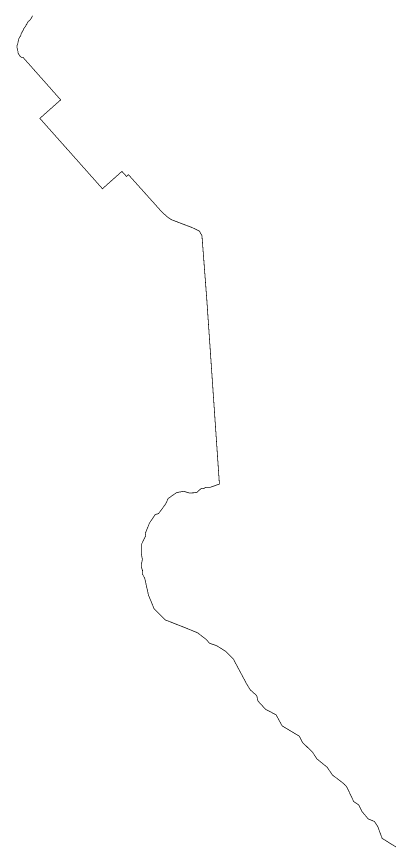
# Model space of a CAD drawing. Header units: inches. Extents: x 501854 to 503583, y 4345579 to 4347155.
# Drawn here: x 503320 to 503583, y 4345579 to 4346153 of the extents above; entities that cross this region are included whole.
import ezdxf

# ---------------------------------------------------------------- set-up
doc = ezdxf.new("R2010")
doc.units = ezdxf.units.IN
doc.header["$MEASUREMENT"] = 0
doc.layers.add('cp_limite laguna_linea', color=124, linetype='Continuous', lineweight=13)

msp = doc.modelspace()

# ---------------------------------------------------------------- linework, layer by layer
at = {"layer": 'cp_limite laguna_linea', "lineweight": 18, "const_width": 0.5}
for points in [[(503324.89, 4346125.01), (503324.27, 4346124.95), (503323.8, 4346124.99), (503323.46, 4346125.28), (503323.17, 4346125.62), (503322.92, 4346125.74), (503322.8, 4346125.99), (503322.49, 4346126.31), (503322.17, 4346126.86), (503322.08, 4346126.9), (503322.04, 4346126.99), (503321.86, 4346127.3), (503321.71, 4346127.52), (503321.54, 4346127.99), (503321.46, 4346128.28), (503321.48, 4346128.68), (503321.39, 4346129.21), (503321.18, 4346129.97), (503321.18, 4346129.99), (503321.18, 4346130), (503321.17, 4346130.11), (503321.01, 4346130.83), (503321, 4346130.99), (503320.95, 4346131.21), (503320.81, 4346131.63), (503320.74, 4346131.99), (503320.76, 4346132.4), (503320.8, 4346132.61), (503320.81, 4346132.99), (503320.86, 4346133.3), (503320.95, 4346133.77), (503320.99, 4346133.99), (503321.05, 4346134.11), (503321.17, 4346134.17), (503321.38, 4346134.78), (503321.44, 4346134.99), (503321.51, 4346135.33), (503321.5, 4346135.66), (503321.62, 4346135.99), (503321.7, 4346136.45), (503321.74, 4346136.56), (503321.84, 4346136.99), (503321.9, 4346137.26), (503322.08, 4346137.89), (503322.1, 4346137.99), (503322.12, 4346138.04), (503322.17, 4346138.1), (503322.4, 4346138.76), (503322.57, 4346138.99), (503322.78, 4346139.38), (503323.17, 4346139.59), (503323.31, 4346139.85), (503323.36, 4346139.99), (503323.41, 4346140.23), (503323.45, 4346140.71), (503323.54, 4346140.99), (503323.68, 4346141.48), (503323.75, 4346141.57), (503324.03, 4346141.99), (503324.06, 4346142.1), (503324.17, 4346142.14), (503324.42, 4346142.74), (503324.65, 4346142.99), (503324.78, 4346143.37), (503325.17, 4346143.89), (503325.2, 4346143.96), (503325.21, 4346143.99), (503325.23, 4346144.05), (503325.41, 4346144.75), (503325.6, 4346144.99), (503325.79, 4346145.37), (503326.17, 4346145.77), (503326.24, 4346145.91), (503326.31, 4346145.99), (503326.68, 4346146.48), (503326.7, 4346146.52), (503326.94, 4346146.99), (503326.97, 4346147.19), (503327.17, 4346147.55), (503327.31, 4346147.85), (503327.58, 4346147.99), (503327.75, 4346148.41), (503327.84, 4346148.65), (503328.02, 4346149.14), (503328.17, 4346149.24), (503328.43, 4346149.73), (503328.75, 4346149.99), (503329, 4346150.15), (503329.17, 4346150.2), (503329.53, 4346150.62), (503329.84, 4346150.99), (503329.95, 4346151.21), (503330.17, 4346151.33), (503330.48, 4346151.68), (503330.67, 4346151.99), (503330.8, 4346152.36), (503331.14, 4346152.96), (503331.16, 4346152.99), (503331.16, 4346153), (503331.17, 4346153.05), (503331.39, 4346153.77)], [(503324.89, 4346125.01), (503351, 4346095.59), (503336.58, 4346082.79), (503379.88, 4346034.14), (503393.37, 4346046.14), (503396.51, 4346042.65), (503396.51, 4346042.65), (503397.86, 4346043.86), (503421.26, 4346017.79), (503425.24, 4346014.28), (503427.59, 4346012.74), (503441.87, 4346007.31), (503446.89, 4346004.89), (503448.72, 4346001.7), (503452.05, 4345957.78), (503458.12, 4345869.09), (503460.59, 4345832.98), (503460.8, 4345829.96), (503454.4, 4345827.67), (503451.37, 4345827.71), (503449.86, 4345826.69), (503448.12, 4345826.87), (503445.32, 4345824.24), (503443.71, 4345823.93), (503440.11, 4345823.75), (503437.57, 4345824.47), (503435.98, 4345824.91), (503431.14, 4345824.03), (503425.37, 4345819.97), (503423.58, 4345816.16), (503418.64, 4345809.42), (503416.46, 4345808.97), (503412.46, 4345803.07), (503409.51, 4345795.77), (503409.88, 4345794.29), (503406.76, 4345787.98), (503406.69, 4345782.05), (503407.53, 4345777.87), (503406.84, 4345774.45), (503406.77, 4345772.32), (503407.6, 4345770.34), (503407.45, 4345767.98), (503409.15, 4345764.67), (503411.74, 4345753.09), (503415.57, 4345743.85), (503423.46, 4345735.97), (503436.43, 4345730.86), (503445.67, 4345727.12), (503451.67, 4345722.5), (503453.91, 4345719.88), (503458.91, 4345718.14), (503464.78, 4345714.52), (503470.52, 4345708.79), (503480.01, 4345691.03), (503482.28, 4345687.5), (503486.58, 4345683.71), (503487.46, 4345679.92), (503492.71, 4345674.21), (503500, 4345670.38), (503504.22, 4345662.71), (503516.12, 4345655.56), (503518.29, 4345651.3), (503525.37, 4345644.32), (503528.32, 4345639.82), (503535.33, 4345634.14), (503539.07, 4345628.7), (503542.54, 4345626.11), (503547.32, 4345622.34), (503548.99, 4345620.36), (503553.74, 4345610.35), (503557.19, 4345608.08), (503559.45, 4345603.45), (503563.75, 4345598.38), (503568.01, 4345596.64), (503570.3, 4345593.26), (503573.36, 4345584.97), (503578.59, 4345581.7), (503582.99, 4345578.96)]]:
    msp.add_lwpolyline(points, dxfattribs=at)

doc.saveas('drawing.dxf')
